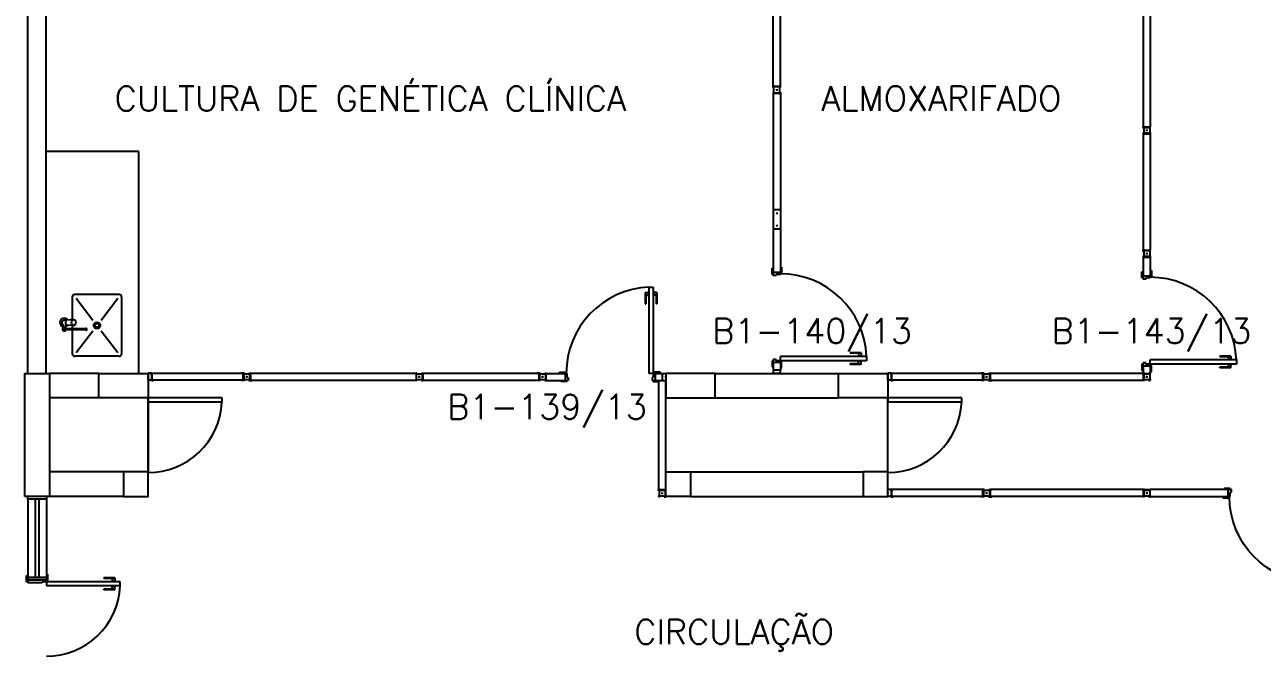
# Model space of a CAD drawing. Header units: millimetres. Extents: x 4436 to 4619, y 1272 to 1428.
# Drawn here: x 4572.24 to 4582.28, y 1340.51 to 1345.64 of the extents above; entities that cross this region are included whole.
import ezdxf

# ---------------------------------------------------------------- set-up
doc = ezdxf.new("R2010")
doc.units = ezdxf.units.MM
for name, color, linetype in [('ALV', 2, 'Continuous'), ('ALVV', 1, 'Continuous'), ('DIV', 2, 'Continuous'), ('DIV2', 2, 'Continuous'), ('ENDEREÇO', 2, 'Continuous'), ('ESTR', 3, 'Continuous'), ('JANELA', 1, 'Continuous'), ('MACANETA', 2, 'Continuous'), ('MARCO', 2, 'Continuous'), ('PEÇAS', 1, 'Continuous'), ('PORTA', 2, 'Continuous'), ('TEXTO', 2, 'Continuous')]:
    doc.layers.add(name, color=color, linetype=linetype)
doc.styles.add('UNB1-100', font='simplex.shx', dxfattribs={"height": 0.2})

# ---------------------------------------------------------------- blocks, each defined once
blk = doc.blocks.new('DIV8')
for p, q in [((0.005, 0), (-0.005, 0)), ((0, 0.005), (0, -0.005)), ((0.024, 0.019), (0.028, 0.019)), ((0.024, 0.017), (0.024, 0.019)), ((0.024, 0.017), (0.028, 0.017)), ((0.028, 0.03), (0.043, 0.03)), ((0.028, 0.03), (0.028, 0.019)), ((0.028, 0.017), (0.028, -0.016)), ((0.769, 0.028), (0.03, 0.028)), ((0.03, 0.028), (0.03, -0.028)), ((0.043, 0.028), (0.043, 0.03)), ((0.757, 0.028), (0.757, 0.03)), ((0.771, 0.03), (0.757, 0.03)), ((0.769, 0.028), (0.769, -0.028)), ((0.771, 0.03), (0.771, 0.019)), ((0.776, 0.019), (0.771, 0.019)), ((0.771, 0.017), (0.771, -0.016)), ((0.776, 0.017), (0.771, 0.017)), ((0.776, 0.017), (0.776, 0.019)), ((0.805, 0), (0.795, 0)), ((0.8, 0.005), (0.8, -0.005)), ((0.024, -0.016), (0.028, -0.016)), ((0.024, -0.019), (0.024, -0.016)), ((0.024, -0.019), (0.028, -0.019)), ((0.028, -0.019), (0.028, -0.03)), ((0.028, -0.03), (0.043, -0.03)), ((0.769, -0.028), (0.03, -0.028)), ((0.043, -0.03), (0.043, -0.028)), ((0.757, -0.03), (0.757, -0.028)), ((0.771, -0.03), (0.757, -0.03)), ((0.776, -0.016), (0.771, -0.016)), ((0.776, -0.019), (0.771, -0.019)), ((0.771, -0.019), (0.771, -0.03)), ((0.776, -0.019), (0.776, -0.016))]:
    blk.add_line(p, q)
blk = doc.blocks.new('IMTT')
for p, q in [((-0.005, 0), (0.005, 0)), ((0.029, 0.029), (0, 0.029)), ((0, -0.028), (0, 0.029)), ((0.029, -0.028), (0, -0.028))]:
    blk.add_line(p, q)
blk = doc.blocks.new('MTT')
for p, q in [((-0.029, 0.018), (-0.029, 0.029)), ((-0.019, 0.029), (-0.029, 0.029)), ((-0.024, 0.018), (-0.029, 0.018)), ((-0.024, 0.018), (-0.024, -0.019)), ((-0.019, 0.024), (-0.019, 0.029)), ((-0.019, 0.024), (0.018, 0.024)), ((-0.005, 0), (0.005, 0)), ((0, -0.005), (0, 0.005)), ((0.018, 0.024), (0.018, 0.029)), ((0.018, 0.029), (0.029, 0.029)), ((0.024, 0.018), (0.029, 0.018)), ((0.024, 0.018), (0.024, -0.019)), ((0.029, 0.018), (0.029, 0.029)), ((-0.029, -0.019), (-0.024, -0.019)), ((-0.029, -0.019), (-0.029, -0.029)), ((-0.019, -0.029), (-0.029, -0.029)), ((0.018, -0.024), (-0.019, -0.024)), ((-0.019, -0.024), (-0.019, -0.029)), ((0.018, -0.024), (0.018, -0.029)), ((0.018, -0.029), (0.029, -0.029)), ((0.029, -0.019), (0.024, -0.019)), ((0.029, -0.019), (0.029, -0.029))]:
    blk.add_line(p, q)
blk = doc.blocks.new('DOOR70')
at = {"layer": 'MACANETA', "color": 1}
for p, q in [((-0.015, -0.565), (-0.01, -0.565)), ((-0.015, -0.655), (-0.015, -0.565)), ((-0.01, -0.655), (-0.01, -0.565)), ((0.08, -0.565), (0.075, -0.565)), ((0.075, -0.655), (0.075, -0.565)), ((0.08, -0.655), (0.08, -0.565)), ((-0.015, -0.655), (0.012, -0.655)), ((-0.01, -0.635), (0.012, -0.635)), ((0.012, -0.663), (0.012, -0.628)), ((0.012, -0.628), (0.015, -0.628)), ((0.012, -0.663), (0.015, -0.663)), ((0.053, -0.628), (0.05, -0.628)), ((0.053, -0.663), (0.05, -0.663)), ((0.053, -0.663), (0.053, -0.628)), ((0.075, -0.635), (0.053, -0.635)), ((0.08, -0.655), (0.053, -0.655))]:
    blk.add_line(p, q, dxfattribs=at)
at = {"layer": 'PORTA'}
for p, q in [((0.015, -0.7), (0.015, 0)), ((0.015, 0), (0.05, 0)), ((0.05, -0.7), (0.05, 0)), ((0.05, -0.7), (0.015, -0.7))]:
    blk.add_line(p, q, dxfattribs=at)
at = {"layer": 'PORTA', "color": 1}
blk.add_arc((0.02, 0), 0.7, 272.4563, 0, dxfattribs=at)
blk = doc.blocks.new('DOOR-60')
at = {"layer": 'MACANETA', "color": 1}
for p, q in [((-0.08, -0.555), (-0.08, -0.465)), ((-0.08, -0.465), (-0.075, -0.465)), ((-0.075, -0.555), (-0.075, -0.465)), ((0.01, -0.555), (0.01, -0.465)), ((0.015, -0.465), (0.01, -0.465)), ((0.015, -0.555), (0.015, -0.465)), ((-0.08, -0.555), (-0.053, -0.555)), ((-0.075, -0.535), (-0.053, -0.535)), ((-0.053, -0.528), (-0.05, -0.528)), ((-0.053, -0.563), (-0.053, -0.528)), ((-0.053, -0.563), (-0.05, -0.563)), ((-0.012, -0.528), (-0.015, -0.528)), ((-0.012, -0.563), (-0.015, -0.563)), ((-0.012, -0.563), (-0.012, -0.528)), ((0.01, -0.535), (-0.012, -0.535)), ((0.015, -0.555), (-0.012, -0.555))]:
    blk.add_line(p, q, dxfattribs=at)
at = {"layer": 'PORTA'}
for p, q in [((-0.05, -0.6), (-0.05, 0)), ((-0.015, 0), (-0.05, 0)), ((-0.015, -0.6), (-0.015, 0)), ((-0.05, -0.6), (-0.015, -0.6))]:
    blk.add_line(p, q, dxfattribs=at)
at = {"layer": 'PORTA', "color": 1}
blk.add_arc((-0.02, 0), 0.6, 180, 267.134, dxfattribs=at)
blk = doc.blocks.new('DIV10')
for p, q in [((-0.0051, 0), (0.0051, 0)), ((0, -0.0051), (0, 0.0051)), ((0.0285, 0.0285), (0.9715, 0.0285)), ((0.0285, -0.0285), (0.0285, 0.0285)), ((0.9715, -0.0285), (0.9715, 0.0285)), ((0.9949, 0), (1.0051, 0)), ((1, -0.0051), (1, 0.0051)), ((0.0285, -0.0285), (0.9715, -0.0285))]:
    blk.add_line(p, q)
blk = doc.blocks.new('DIV11')
blk.add_blockref('DIV10', (0, 0))
blk = doc.blocks.new('INOXA1-P')
for p, q in [((0.12, 0.23), (0.12, 0.047)), ((0.22, 0.25), (0.14, 0.25)), ((0.15, 0.22), (0.287, 0.043)), ((0.5, 0.25), (0.22, 0.25)), ((0.353, 0.043), (0.49, 0.22)), ((0.52, 0.23), (0.52, -0.23)), ((0.043, 0.008), (0.043, -0.022)), ((0.062, 0.04), (0.071, 0.04)), ((0.131, 0.048), (0.076, 0.043)), ((0.131, -0.002), (0.076, 0.003)), ((0.22, -0.027), (0.054, -0.027)), ((0.22, -0.037), (0.054, -0.037)), ((0.063, -0.003), (0.063, -0.021)), ((0.12, -0.001), (0.12, -0.027)), ((0.12, -0.037), (0.12, -0.23)), ((0.15, -0.22), (0.287, -0.043)), ((0.231, -0.027), (0.22, -0.027)), ((0.231, -0.037), (0.22, -0.037)), ((0.353, -0.043), (0.49, -0.22)), ((0.22, -0.25), (0.14, -0.25)), ((0.5, -0.25), (0.22, -0.25))]:
    blk.add_line(p, q)
blk.add_lwpolyline([(0.076, 0.003), (0.072, 0.004), (0.069, 0.009), (0.067, 0.015), (0.066, 0.023), (0.067, 0.031), (0.069, 0.037), (0.072, 0.042), (0.076, 0.043)])
blk.add_lwpolyline([(0.131, 0.048), (0.137, 0.046), (0.143, 0.041), (0.147, 0.033), (0.148, 0.023), (0.147, 0.013), (0.143, 0.006), (0.137, 0), (0.131, -0.002), (0.125, 0), (0.119, 0.006), (0.115, 0.013), (0.114, 0.023), (0.115, 0.033), (0.119, 0.041), (0.125, 0.046)], close=True)
for radius in [0.0266, 0.0163]:
    blk.add_circle((0.32, 0), radius)
for centre, radius, start, end in [((0.14, 0.23), 0.02, 90, 180), ((0.5, 0.23), 0.02, 360, 90), ((0.054, 0.023), 0.0349, 36.1705, 252.2568), ((0.054, 0.023), 0.0189, 62.7367, 235.7375), ((0.073, -0.003), 0.01, 102.8285, 180), ((0.054, 0.023), 0.0349, 285.5373, 323.9987), ((0.054, -0.032), 0.0145, 20.161, 339.839), ((0.054, -0.032), 0.005, 90.0037, 269.9963), ((0.231, -0.032), 0.00738, 222.6559, 137.3441), ((0.231, -0.032), 0.005, 269.9935, 90.0065), ((0.14, -0.23), 0.02, 180, 270), ((0.5, -0.23), 0.02, 270, 360)]:
    blk.add_arc(centre, radius, start, end)

msp = doc.modelspace()

# ---------------------------------------------------------------- linework, layer by layer
at = {"layer": 'ALV'}
for p, q in [((4572.26931, 1342.80845), (4572.26931, 1350.10845)), ((4572.41931, 1342.80845), (4572.41931, 1350.10845)), ((4572.84477, 1342.80845), (4572.44441, 1342.80845)), ((4577.84441, 1342.80845), (4578.84441, 1342.80845)), ((4572.84477, 1342.60845), (4572.44441, 1342.60845)), ((4573.24477, 1342.60845), (4573.24477, 1342.00845)), ((4577.84441, 1342.60845), (4578.84441, 1342.60845)), ((4573.04441, 1342.00845), (4572.44406, 1342.00845)), ((4573.04477, 1342.00845), (4572.44441, 1342.00845)), ((4577.64441, 1342.00845), (4579.04441, 1342.00845)), ((4572.41966, 1341.80845), (4572.26966, 1341.80845)), ((4573.04441, 1341.80845), (4572.44406, 1341.80845)), ((4573.04477, 1341.80845), (4572.44441, 1341.80845)), ((4577.64441, 1341.80845), (4579.04441, 1341.80845)), ((4572.26966, 1341.13345), (4572.41966, 1341.13345)), ((4572.41966, 1341.13345), (4572.26966, 1341.13345))]:
    msp.add_line(p, q, dxfattribs=at)
at = {"layer": 'DIV'}
for p, q in [((4577.38541, 1342.75145), (4577.38541, 1341.86545)), ((4577.44241, 1342.75145), (4577.44241, 1341.86545)), ((4577.38541, 1341.86545), (4577.44241, 1341.86545)), ((4577.40881, 1341.83695), (4577.41901, 1341.83695)), ((4577.41391, 1341.84205), (4577.41391, 1341.83185))]:
    msp.add_line(p, q, dxfattribs=at)
at = {"layer": 'DIV2'}
for p, q in [((4578.31591, 1344.13695), (4578.31591, 1343.97995)), ((4578.37291, 1344.13695), (4578.37291, 1343.97995)), ((4578.31591, 1343.97995), (4578.31591, 1343.62595)), ((4578.31591, 1343.97995), (4578.37291, 1343.97995)), ((4578.33931, 1344.00845), (4578.34951, 1344.00845)), ((4578.34441, 1344.01355), (4578.34441, 1344.00335)), ((4578.37291, 1343.97995), (4578.37291, 1343.62595)), ((4581.33931, 1343.77995), (4581.34951, 1343.77995)), ((4581.33931, 1343.77995), (4581.34951, 1343.77995)), ((4581.33931, 1343.77995), (4581.34951, 1343.77995)), ((4581.34441, 1343.78505), (4581.34441, 1343.77485)), ((4581.34441, 1343.78505), (4581.34441, 1343.77485)), ((4581.34441, 1343.78505), (4581.34441, 1343.77485)), ((4578.37291, 1343.67095), (4578.38291, 1343.67095)), ((4578.38291, 1343.67095), (4578.38291, 1343.62095)), ((4581.31591, 1343.75145), (4581.37291, 1343.75145)), ((4581.31591, 1343.75145), (4581.37291, 1343.75145)), ((4581.31591, 1343.75145), (4581.31591, 1343.59745)), ((4581.31591, 1343.75145), (4581.37291, 1343.75145)), ((4581.31591, 1343.75145), (4581.31591, 1343.59745)), ((4581.37291, 1343.75145), (4581.37291, 1343.59745)), ((4581.37291, 1343.75145), (4581.37291, 1343.59745)), ((4578.30591, 1343.61095), (4578.30591, 1343.66095)), ((4578.30591, 1343.66095), (4578.31591, 1343.66095)), ((4578.31591, 1343.61095), (4578.30591, 1343.61095)), ((4578.37291, 1343.62595), (4578.31591, 1343.62595)), ((4578.31591, 1343.62595), (4578.31591, 1343.61095)), ((4578.31591, 1343.60095), (4578.31591, 1343.61095)), ((4578.33791, 1343.60095), (4578.31591, 1343.60095)), ((4578.37291, 1343.61095), (4578.33791, 1343.61095)), ((4578.33791, 1343.61095), (4578.33791, 1343.60095)), ((4578.37291, 1343.62595), (4578.37291, 1343.62095)), ((4578.38291, 1343.62095), (4578.37291, 1343.62095)), ((4578.37291, 1343.62095), (4578.37291, 1343.61095)), ((4581.30591, 1343.63245), (4581.31591, 1343.63245)), ((4581.30591, 1343.58245), (4581.30591, 1343.63245)), ((4581.30591, 1343.63245), (4581.31591, 1343.63245)), ((4581.30591, 1343.58245), (4581.30591, 1343.63245)), ((4581.31591, 1343.58245), (4581.30591, 1343.58245)), ((4581.31591, 1343.58245), (4581.30591, 1343.58245)), ((4581.31591, 1343.59745), (4581.31591, 1343.58245)), ((4581.37291, 1343.59745), (4581.31591, 1343.59745)), ((4581.31591, 1343.59745), (4581.31591, 1343.58245)), ((4581.37291, 1343.59745), (4581.31591, 1343.59745)), ((4581.31591, 1343.57245), (4581.31591, 1343.58245)), ((4581.31591, 1343.57245), (4581.31591, 1343.58245)), ((4581.33791, 1343.57245), (4581.31591, 1343.57245)), ((4581.33791, 1343.57245), (4581.31591, 1343.57245)), ((4581.33791, 1343.58245), (4581.33791, 1343.57245)), ((4581.37291, 1343.58245), (4581.33791, 1343.58245)), ((4581.33791, 1343.58245), (4581.33791, 1343.57245)), ((4581.37291, 1343.58245), (4581.33791, 1343.58245)), ((4581.37291, 1343.64245), (4581.38291, 1343.64245)), ((4581.37291, 1343.64245), (4581.38291, 1343.64245)), ((4581.37291, 1343.59745), (4581.37291, 1343.59245)), ((4581.37291, 1343.59745), (4581.37291, 1343.59245)), ((4581.37291, 1343.59245), (4581.37291, 1343.58245)), ((4581.38291, 1343.59245), (4581.37291, 1343.59245)), ((4581.37291, 1343.59245), (4581.37291, 1343.58245)), ((4581.38291, 1343.59245), (4581.37291, 1343.59245)), ((4581.38291, 1343.64245), (4581.38291, 1343.59245)), ((4581.38291, 1343.64245), (4581.38291, 1343.59245)), ((4578.31591, 1342.91095), (4578.30591, 1342.91095)), ((4578.30591, 1342.91095), (4578.30591, 1342.86095)), ((4578.33791, 1342.92095), (4578.31591, 1342.92095)), ((4578.31591, 1342.92095), (4578.31591, 1342.91095)), ((4578.31591, 1342.89595), (4578.31591, 1342.91095)), ((4578.31591, 1342.89595), (4578.31591, 1342.83695)), ((4578.37291, 1342.89595), (4578.31591, 1342.89595)), ((4578.33791, 1342.91095), (4578.33791, 1342.92095)), ((4578.37291, 1342.91095), (4578.33791, 1342.91095)), ((4578.37291, 1342.90095), (4578.37291, 1342.91095)), ((4578.38291, 1342.90095), (4578.37291, 1342.90095)), ((4578.37291, 1342.89595), (4578.37291, 1342.90095)), ((4578.37291, 1342.89595), (4578.37291, 1342.83695)), ((4578.38291, 1342.85095), (4578.38291, 1342.90095)), ((4581.30591, 1342.88245), (4581.30591, 1342.83245)), ((4581.31591, 1342.88245), (4581.30591, 1342.88245)), ((4581.30591, 1342.88245), (4581.30591, 1342.83245)), ((4581.31591, 1342.88245), (4581.30591, 1342.88245)), ((4581.31591, 1342.89245), (4581.31591, 1342.88245)), ((4581.33791, 1342.89245), (4581.31591, 1342.89245)), ((4581.31591, 1342.89245), (4581.31591, 1342.88245)), ((4581.33791, 1342.89245), (4581.31591, 1342.89245)), ((4581.31591, 1342.86745), (4581.31591, 1342.88245)), ((4581.31591, 1342.86745), (4581.31591, 1342.88245)), ((4581.31591, 1342.86745), (4581.31591, 1342.80845)), ((4581.37291, 1342.86745), (4581.31591, 1342.86745)), ((4581.31591, 1342.86745), (4581.31591, 1342.80845)), ((4581.37291, 1342.86745), (4581.31591, 1342.86745)), ((4581.33791, 1342.88245), (4581.33791, 1342.89245)), ((4581.33791, 1342.88245), (4581.33791, 1342.89245)), ((4581.37291, 1342.88245), (4581.33791, 1342.88245)), ((4581.37291, 1342.88245), (4581.33791, 1342.88245)), ((4581.37291, 1342.87245), (4581.37291, 1342.88245)), ((4581.37291, 1342.87245), (4581.37291, 1342.88245)), ((4581.37291, 1342.86745), (4581.37291, 1342.87245)), ((4581.38291, 1342.87245), (4581.37291, 1342.87245)), ((4581.37291, 1342.86745), (4581.37291, 1342.87245)), ((4581.38291, 1342.87245), (4581.37291, 1342.87245)), ((4581.37291, 1342.86745), (4581.37291, 1342.80845)), ((4581.37291, 1342.86745), (4581.37291, 1342.80845)), ((4581.38291, 1342.82245), (4581.38291, 1342.87245)), ((4581.38291, 1342.82245), (4581.38291, 1342.87245)), ((4574.04951, 1342.77995), (4574.03931, 1342.77995)), ((4574.04441, 1342.78505), (4574.04441, 1342.77485)), ((4574.06791, 1342.79645), (4574.06791, 1342.79845)), ((4574.06791, 1342.79845), (4574.07291, 1342.79845)), ((4574.06791, 1342.79645), (4574.07291, 1342.79645)), ((4574.06791, 1342.76145), (4574.06791, 1342.76345)), ((4574.06791, 1342.76345), (4574.07291, 1342.76345)), ((4574.07291, 1342.81045), (4574.07291, 1342.79845)), ((4574.07291, 1342.81045), (4574.0873, 1342.81045)), ((4574.07291, 1342.79645), (4574.07291, 1342.76345)), ((4574.07491, 1342.80845), (4574.07491, 1342.75145)), ((4575.41591, 1342.80845), (4574.07491, 1342.80845)), ((4574.0873, 1342.80845), (4574.0873, 1342.81045)), ((4576.41593, 1342.81045), (4576.40155, 1342.81045)), ((4576.40155, 1342.80845), (4576.40155, 1342.81045)), ((4576.41393, 1342.80845), (4576.41393, 1342.75145)), ((4576.41593, 1342.81045), (4576.41593, 1342.79845)), ((4576.42093, 1342.79845), (4576.41593, 1342.79845)), ((4576.42093, 1342.79645), (4576.41593, 1342.79645)), ((4576.41593, 1342.79645), (4576.41593, 1342.76345)), ((4576.42093, 1342.76345), (4576.41593, 1342.76345)), ((4576.42093, 1342.79645), (4576.42093, 1342.79845)), ((4576.42093, 1342.76145), (4576.42093, 1342.76345)), ((4576.43931, 1342.77995), (4576.44951, 1342.77995)), ((4576.44441, 1342.77485), (4576.44441, 1342.78505)), ((4576.47291, 1342.75145), (4576.47291, 1342.80845)), ((4576.47291, 1342.80845), (4576.62691, 1342.80845)), ((4576.58191, 1342.81845), (4576.63191, 1342.81845)), ((4576.58191, 1342.80845), (4576.58191, 1342.81845)), ((4576.62691, 1342.80845), (4576.63191, 1342.80845)), ((4576.62691, 1342.80845), (4576.62691, 1342.75145)), ((4576.63191, 1342.81845), (4576.63191, 1342.80845)), ((4576.63191, 1342.80845), (4576.64191, 1342.80845)), ((4576.64191, 1342.80845), (4576.64191, 1342.77345)), ((4576.64191, 1342.77345), (4576.65191, 1342.77345)), ((4576.65191, 1342.77345), (4576.65191, 1342.75145)), ((4577.33191, 1342.77345), (4577.33191, 1342.75145)), ((4577.34191, 1342.77345), (4577.33191, 1342.77345)), ((4577.34191, 1342.80845), (4577.34191, 1342.77345)), ((4577.35191, 1342.80845), (4577.34191, 1342.80845)), ((4577.35191, 1342.81845), (4577.35191, 1342.80845)), ((4577.40191, 1342.81845), (4577.35191, 1342.81845)), ((4577.35691, 1342.80845), (4577.35191, 1342.80845)), ((4577.35691, 1342.80845), (4577.41591, 1342.80845)), ((4577.35691, 1342.80845), (4577.35691, 1342.75145)), ((4577.40191, 1342.80845), (4577.40191, 1342.81845)), ((4577.40881, 1342.77995), (4577.41901, 1342.77995)), ((4577.41391, 1342.78505), (4577.41391, 1342.77485)), ((4577.41591, 1342.75145), (4577.41591, 1342.80845)), ((4577.43931, 1342.77995), (4577.44951, 1342.77995)), ((4577.44441, 1342.77485), (4577.44441, 1342.78505)), ((4578.30591, 1342.86095), (4578.31591, 1342.86095)), ((4578.31591, 1342.83695), (4578.37291, 1342.83695)), ((4578.33931, 1342.80845), (4578.34951, 1342.80845)), ((4578.34441, 1342.81355), (4578.34441, 1342.80335)), ((4578.37291, 1342.85095), (4578.38291, 1342.85095)), ((4580.04951, 1342.77995), (4580.03931, 1342.77995)), ((4580.04441, 1342.78505), (4580.04441, 1342.77485)), ((4580.06791, 1342.79845), (4580.07291, 1342.79845)), ((4580.06791, 1342.79645), (4580.06791, 1342.79845)), ((4580.06791, 1342.79645), (4580.07291, 1342.79645)), ((4580.06791, 1342.76345), (4580.07291, 1342.76345)), ((4580.06791, 1342.76145), (4580.06791, 1342.76345)), ((4580.07291, 1342.81045), (4580.0873, 1342.81045)), ((4580.07291, 1342.81045), (4580.07291, 1342.79845)), ((4580.07291, 1342.79645), (4580.07291, 1342.76345)), ((4580.07491, 1342.80845), (4580.07491, 1342.75145)), ((4581.31591, 1342.80845), (4580.0769, 1342.80845)), ((4580.0873, 1342.80845), (4580.0873, 1342.81045)), ((4581.30591, 1342.83245), (4581.31591, 1342.83245)), ((4581.30591, 1342.83245), (4581.31591, 1342.83245)), ((4581.31591, 1342.8085), (4581.37291, 1342.8085)), ((4581.31591, 1342.80845), (4581.31591, 1342.75145)), ((4581.31591, 1342.80845), (4581.37291, 1342.80845)), ((4581.31591, 1342.80845), (4581.37291, 1342.80845)), ((4581.34951, 1342.77995), (4581.33931, 1342.77995)), ((4581.33931, 1342.77995), (4581.34951, 1342.77995)), ((4581.33931, 1342.77995), (4581.34951, 1342.77995)), ((4581.34441, 1342.77485), (4581.34441, 1342.78505)), ((4581.34441, 1342.78505), (4581.34441, 1342.77485)), ((4581.34441, 1342.78505), (4581.34441, 1342.77485)), ((4581.37291, 1342.82245), (4581.38291, 1342.82245)), ((4581.37291, 1342.82245), (4581.38291, 1342.82245)), ((4581.37291, 1342.75145), (4581.37291, 1342.80845)), ((4574.06791, 1342.76145), (4574.07291, 1342.76145)), ((4574.07291, 1342.76145), (4574.07291, 1342.74945)), ((4574.07291, 1342.74945), (4574.0873, 1342.74945)), ((4575.41591, 1342.75145), (4574.07491, 1342.75145)), ((4574.0873, 1342.74945), (4574.0873, 1342.75145)), ((4576.40155, 1342.74945), (4576.40155, 1342.75145)), ((4576.41593, 1342.74945), (4576.40155, 1342.74945)), ((4576.42093, 1342.76145), (4576.41593, 1342.76145)), ((4576.41593, 1342.76145), (4576.41593, 1342.74945)), ((4576.47291, 1342.75145), (4576.62691, 1342.75145)), ((4576.59191, 1342.74145), (4576.59191, 1342.75145)), ((4576.64191, 1342.74145), (4576.59191, 1342.74145)), ((4576.62691, 1342.75145), (4576.64191, 1342.75145)), ((4576.64191, 1342.75145), (4576.64191, 1342.74145)), ((4576.65191, 1342.75145), (4576.64191, 1342.75145)), ((4577.33191, 1342.75145), (4577.34191, 1342.75145)), ((4577.35691, 1342.75145), (4577.34191, 1342.75145)), ((4577.34191, 1342.75145), (4577.34191, 1342.74145)), ((4577.34191, 1342.74145), (4577.39191, 1342.74145)), ((4577.35691, 1342.75145), (4577.41591, 1342.75145)), ((4577.38541, 1342.75145), (4577.44241, 1342.75145)), ((4577.39191, 1342.74145), (4577.39191, 1342.75145)), ((4580.06791, 1342.76145), (4580.07291, 1342.76145)), ((4580.07291, 1342.76145), (4580.07291, 1342.74945)), ((4580.07291, 1342.74945), (4580.0873, 1342.74945)), ((4581.31591, 1342.75145), (4580.07491, 1342.75145)), ((4580.0873, 1342.74945), (4580.0873, 1342.75145)), ((4580.07291, 1341.86745), (4580.0873, 1341.86745)), ((4580.07291, 1341.86745), (4580.07291, 1341.85545)), ((4580.07491, 1341.86545), (4580.07491, 1341.80845)), ((4581.31591, 1341.86545), (4580.0769, 1341.86545)), ((4580.0873, 1341.86545), (4580.0873, 1341.86745)), ((4581.31591, 1341.8655), (4581.37291, 1341.8655)), ((4581.31591, 1341.86545), (4581.31591, 1341.80845)), ((4581.31591, 1341.86545), (4581.37291, 1341.86545)), ((4581.31591, 1341.86545), (4581.37291, 1341.86545)), ((4582.02137, 1341.86548), (4581.37291, 1341.8655)), ((4581.37291, 1341.80845), (4581.37291, 1341.86545)), ((4581.97137, 1341.87545), (4581.97137, 1341.86545)), ((4582.02137, 1341.87545), (4581.97137, 1341.87545)), ((4581.97137, 1341.87545), (4581.97137, 1341.86545)), ((4582.02137, 1341.87545), (4581.97137, 1341.87545)), ((4582.00637, 1341.86545), (4582.02137, 1341.86545)), ((4582.00637, 1341.80845), (4582.00637, 1341.86545)), ((4582.00637, 1341.86545), (4582.02137, 1341.86545)), ((4582.00637, 1341.80845), (4582.00637, 1341.86545)), ((4582.02137, 1341.86545), (4582.02137, 1341.87545)), ((4582.02137, 1341.86545), (4582.02137, 1341.87545)), ((4582.03137, 1341.86545), (4582.02137, 1341.86545)), ((4582.03137, 1341.86545), (4582.02137, 1341.86545)), ((4582.03137, 1341.84345), (4582.03137, 1341.86545)), ((4582.03137, 1341.84345), (4582.03137, 1341.86545)), ((4580.04951, 1341.83695), (4580.03931, 1341.83695)), ((4580.04441, 1341.84205), (4580.04441, 1341.83185)), ((4580.06791, 1341.85545), (4580.07291, 1341.85545)), ((4580.06791, 1341.85345), (4580.06791, 1341.85545)), ((4580.06791, 1341.85345), (4580.07291, 1341.85345)), ((4580.06791, 1341.82045), (4580.07291, 1341.82045)), ((4580.06791, 1341.81845), (4580.06791, 1341.82045)), ((4580.06791, 1341.81845), (4580.07291, 1341.81845)), ((4580.07291, 1341.85345), (4580.07291, 1341.82045)), ((4580.07291, 1341.81845), (4580.07291, 1341.80645)), ((4580.07291, 1341.80645), (4580.0873, 1341.80645)), ((4581.31591, 1341.80845), (4580.07491, 1341.80845)), ((4580.0873, 1341.80645), (4580.0873, 1341.80845)), ((4581.34951, 1341.83695), (4581.33931, 1341.83695)), ((4581.33931, 1341.83695), (4581.34951, 1341.83695)), ((4581.33931, 1341.83695), (4581.34951, 1341.83695)), ((4581.34441, 1341.83185), (4581.34441, 1341.84205)), ((4581.34441, 1341.84205), (4581.34441, 1341.83185)), ((4581.34441, 1341.84205), (4581.34441, 1341.83185)), ((4581.37291, 1341.80845), (4582.02137, 1341.80845)), ((4581.96137, 1341.80845), (4581.96137, 1341.79845)), ((4581.96137, 1341.80845), (4581.96137, 1341.79845)), ((4581.96137, 1341.79845), (4582.01137, 1341.79845)), ((4581.96137, 1341.79845), (4582.01137, 1341.79845)), ((4582.00637, 1341.80845), (4582.01137, 1341.80845)), ((4582.00637, 1341.80845), (4582.01137, 1341.80845)), ((4582.01137, 1341.80845), (4582.02137, 1341.80845)), ((4582.01137, 1341.79845), (4582.01137, 1341.80845)), ((4582.01137, 1341.80845), (4582.02137, 1341.80845)), ((4582.01137, 1341.79845), (4582.01137, 1341.80845)), ((4582.02137, 1341.84345), (4582.03137, 1341.84345)), ((4582.02137, 1341.80845), (4582.02137, 1341.84345)), ((4582.02137, 1341.84345), (4582.03137, 1341.84345)), ((4582.02137, 1341.80845), (4582.02137, 1341.84345))]:
    msp.add_line(p, q, dxfattribs=at)
at = {"layer": 'ESTR'}
for points in [[(4572.24441, 1341.80845), (4572.24441, 1342.80845), (4572.44441, 1342.80845), (4572.44441, 1341.80845)], [(4573.24441, 1342.80845), (4573.24441, 1342.60845), (4572.84441, 1342.60845), (4572.84441, 1342.80845)], [(4577.44441, 1342.80845), (4577.44441, 1342.60845), (4577.84441, 1342.60845), (4577.84441, 1342.80845)], [(4579.24441, 1342.80845), (4579.24441, 1342.60845), (4578.84441, 1342.60845), (4578.84441, 1342.80845)], [(4573.04441, 1342.00845), (4573.04441, 1341.80845), (4573.24441, 1341.80845), (4573.24441, 1342.00845)], [(4577.64441, 1342.00845), (4577.64441, 1341.80845), (4577.44441, 1341.80845), (4577.44441, 1342.00845)], [(4579.04441, 1342.00845), (4579.04441, 1341.80845), (4579.24441, 1341.80845), (4579.24441, 1342.00845)]]:
    msp.add_lwpolyline(points, close=True, dxfattribs=at)
at = {"layer": 'JANELA', "color": 1}
for p, q in [((4572.26966, 1341.78845), (4572.26966, 1341.80845)), ((4572.41966, 1341.78845), (4572.26966, 1341.78845)), ((4572.26966, 1341.78845), (4572.26966, 1341.15345)), ((4572.32966, 1341.78845), (4572.32966, 1341.15345)), ((4572.35966, 1341.78845), (4572.35966, 1341.15345)), ((4572.41966, 1341.80845), (4572.41966, 1341.78845)), ((4572.41966, 1341.78845), (4572.41966, 1341.15345)), ((4572.26966, 1341.15345), (4572.26966, 1341.13345)), ((4572.41966, 1341.15345), (4572.26966, 1341.15345)), ((4572.41966, 1341.13345), (4572.41966, 1341.15345))]:
    msp.add_line(p, q, dxfattribs=at)
at = {"layer": 'MARCO'}
for p, q in [((4572.25966, 1341.16845), (4572.26966, 1341.16845)), ((4572.25966, 1341.11845), (4572.25966, 1341.16845)), ((4572.41966, 1341.17845), (4572.42966, 1341.17845)), ((4572.42966, 1341.17845), (4572.42966, 1341.12845)), ((4572.26966, 1341.11845), (4572.25966, 1341.11845)), ((4572.26966, 1341.13345), (4572.26966, 1341.11845)), ((4572.26966, 1341.10845), (4572.26966, 1341.11845)), ((4572.38466, 1341.10845), (4572.26966, 1341.10845)), ((4572.38466, 1341.11845), (4572.38466, 1341.10845)), ((4572.41966, 1341.11845), (4572.38466, 1341.11845)), ((4572.41966, 1341.13345), (4572.41966, 1341.12845)), ((4572.41966, 1341.12845), (4572.41966, 1341.11845)), ((4572.42966, 1341.12845), (4572.41966, 1341.12845))]:
    msp.add_line(p, q, dxfattribs=at)
at = {"layer": 'PEÇAS'}
for p, q in [((4573.16931, 1344.60845), (4572.41931, 1344.60845)), ((4573.16931, 1342.80845), (4573.16931, 1344.60845))]:
    msp.add_line(p, q, dxfattribs=at)
at = {"layer": 'PORTA'}
for p, q in [((4573.84442, 1342.60845), (4573.24441, 1342.60845)), ((4573.24441, 1342.60845), (4573.24441, 1342.57345)), ((4573.84442, 1342.57345), (4573.24441, 1342.57345)), ((4573.24477, 1342.60845), (4573.24477, 1342.57345)), ((4573.84442, 1342.57345), (4573.84442, 1342.60845)), ((4579.24441, 1342.60845), (4579.24441, 1342.57345)), ((4579.84442, 1342.60845), (4579.24441, 1342.60845)), ((4579.84442, 1342.57345), (4579.24441, 1342.57345)), ((4579.84442, 1342.57345), (4579.84442, 1342.60845))]:
    msp.add_line(p, q, dxfattribs=at)
at = {"layer": 'PORTA', "color": 2}
for p, q in [((4573.24441, 1342.00845), (4573.24441, 1342.60845)), ((4579.24441, 1342.00845), (4579.24441, 1342.60845))]:
    msp.add_line(p, q, dxfattribs=at)
at = {"layer": 'PORTA', "color": 1}
for centre in [(4573.24441, 1342.60345), (4579.24441, 1342.60345)]:
    msp.add_arc(centre, 0.60001, 270, 357.134009, dxfattribs=at)

# ---------------------------------------------------------------- block references
at = {"layer": 'ALVV'}
for p, rotation in [((4578.37291, 1342.89595), 90.00000000514466), ((4581.37291, 1342.86745), 90.00000000514466), ((4581.37291, 1342.86745), 90.00000000514466), ((4577.35691, 1342.80845), 180.0000000051446)]:
    msp.add_blockref('DOOR70', p, dxfattribs=dict(at, rotation=rotation))
at = {"layer": 'ALVV', "xscale": -1}
msp.add_blockref('DOOR70', (4582.73637, 1341.80845), dxfattribs=at)
msp.add_blockref('DOOR70', (4582.73637, 1341.80845), dxfattribs=at)
at = {"layer": 'DIV'}
msp.add_blockref('MTT', (4577.41391, 1341.83695), dxfattribs=at)
at = {"layer": 'DIV2', "xscale": -1}
for name, rotation in [('DIV10', 270), ('MTT', 180), ('MTT', 180)]:
    msp.add_blockref(name, (4578.34441, 1345.10845), dxfattribs=dict(at, rotation=rotation))
at = {"layer": 'DIV2'}
for name, p, rotation in [('DIV10', (4581.34441, 1345.77995), 270), ('DIV11', (4578.34441, 1345.10845), 270), ('DIV10', (4581.34441, 1344.77995), 270), ('DIV11', (4576.44441, 1342.77995), 180), ('IMTT', (4577.44441, 1342.77995), 180), ('IMTT', (4578.34441, 1342.80845), 90)]:
    msp.add_blockref(name, p, dxfattribs=dict(at, rotation=rotation))
for name, p in [('MTT', (4581.34441, 1344.77995)), ('MTT', (4581.34441, 1343.77995)), ('DIV8', (4573.24441, 1342.77995)), ('IMTT', (4573.24441, 1342.77995)), ('MTT', (4574.04441, 1342.77995)), ('MTT', (4575.44441, 1342.77995)), ('MTT', (4576.44441, 1342.77995)), ('MTT', (4576.44441, 1342.77995)), ('DIV8', (4579.24441, 1342.77995)), ('IMTT', (4579.24441, 1342.77995)), ('MTT', (4580.04441, 1342.77995)), ('MTT', (4581.34441, 1342.77995)), ('DIV8', (4579.24441, 1341.83695)), ('IMTT', (4579.24441, 1341.83695)), ('MTT', (4580.04441, 1341.83695)), ('MTT', (4581.34441, 1341.83695))]:
    msp.add_blockref(name, p, dxfattribs=at)
at = {"layer": 'PEÇAS'}
msp.add_blockref('INOXA1-P', (4572.51032, 1343.19749), dxfattribs=at)
at = {"layer": 'PORTA', "rotation": 90.0000000025723}
msp.add_blockref('DOOR-60', (4572.41966, 1341.13345), dxfattribs=at)

# ---------------------------------------------------------------- texts
at = {"layer": 'ENDEREÇO', "style": 'UNB1-100'}
for s, p in [('B1-140/13', (4577.82076, 1343.05264)), ('B1-143/13', (4580.57315, 1343.05264)), ('B1-139/13', (4575.67055, 1342.43709))]:
    msp.add_text(s, height=0.2, dxfattribs=at).set_placement(p)
at = {"layer": 'TEXTO', "style": 'UNB1-100'}
for s, p in [('CULTURA DE GENÉTICA CLÍNICA', (4572.97383, 1344.93733)), ('ALMOXARIFADO', (4578.7065, 1344.93893)), ('CIRCULAÇÃO', (4577.18804, 1340.61151))]:
    msp.add_text(s, height=0.2, dxfattribs=at).set_placement(p)

doc.saveas('drawing.dxf')
